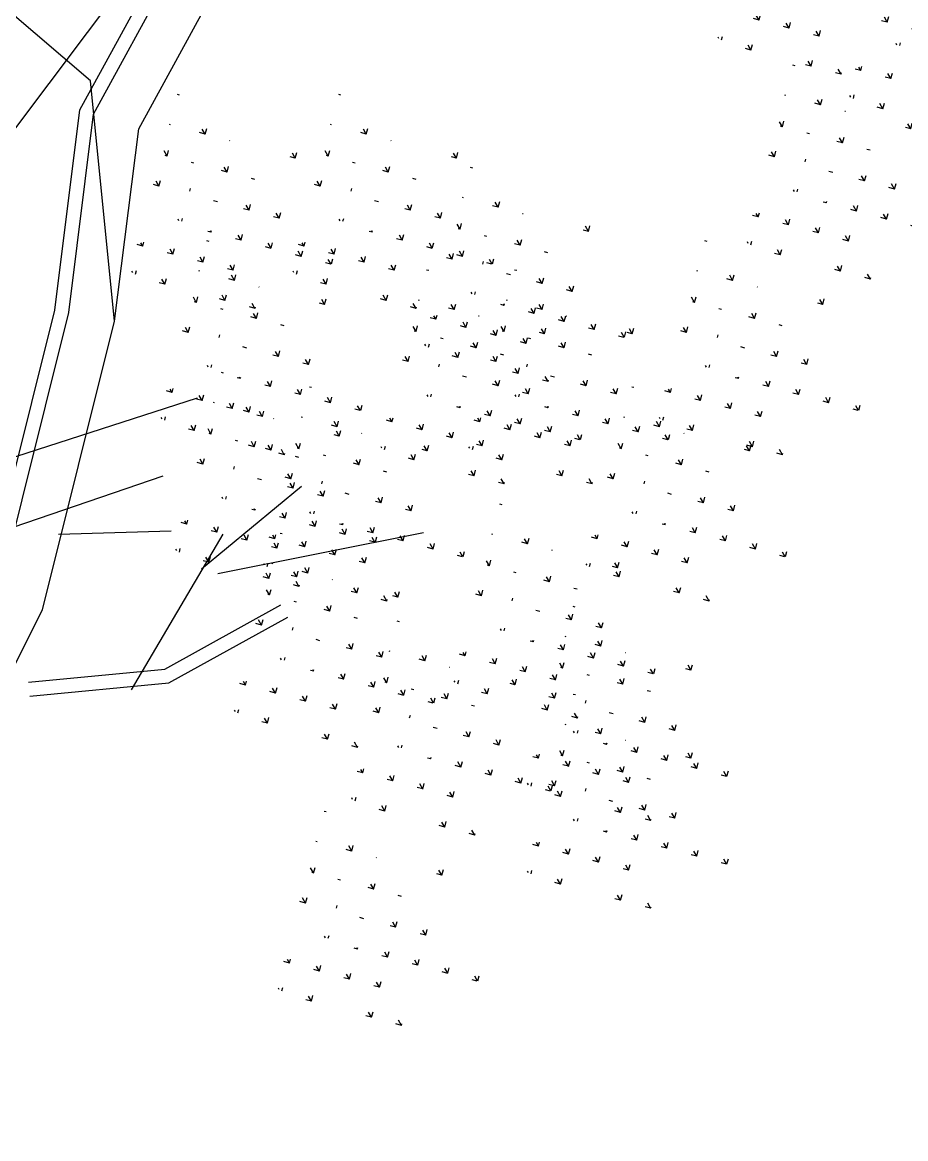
# Model space of a CAD drawing. Header units: millimetres. Extents: x -10 to 320, y -26 to 94.
# Drawn here: x 1.039 to 2.711, y -0.413 to 1.7 of the extents above; entities that cross this region are included whole.
import ezdxf

# ---------------------------------------------------------------- set-up
doc = ezdxf.new("R2010")
doc.units = ezdxf.units.MM
doc.header["$LTSCALE"] = 0.05

msp = doc.modelspace()

# ---------------------------------------------------------------- hatches: boundary and pattern name
at = {"linetype": 'Continuous'}
h = msp.add_hatch(dxfattribs=at)
h.set_pattern_fill('GRASS', scale=0.058864, angle=30, style=0)
h.set_pattern_definition([(120, (-91.858965, -26.109495), (-0.056857833, 0.01523501), [0.011036918, -0.072208728]), (75, (-91.858965, -26.109495), (-0.056857833, 0.01523501), [0.011036918, -0.047826643]), (165, (-91.858965, -26.109495), (-0.01523501, -0.056857833), [0.011036918, -0.047826643])])
edge = h.paths.add_edge_path()
edge.add_line((2.574, 1.7345), (2.6921, 1.66))
edge.add_line((2.6921, 1.66), (2.7996, 1.7272))
edge.add_line((2.7996, 1.7272), (2.6226, 1.7545))
edge.add_line((2.6226, 1.7545), (2.7221, 1.8496))
edge.add_line((2.7221, 1.8496), (2.6533, 1.9624))
edge.add_line((2.6533, 1.9624), (2.6568, 1.8247))
edge.add_line((2.6568, 1.8247), (2.5809, 1.7549))
edge.add_line((2.5809, 1.7549), (2.6034, 1.8214))
edge.add_line((2.6034, 1.8214), (2.5154, 1.9589))
edge.add_line((2.5154, 1.9589), (2.4332, 2.0136))
edge.add_line((2.4332, 2.0136), (2.5156, 1.8745))
edge.add_line((2.5156, 1.8745), (2.5604, 1.7607))
edge.add_line((2.5604, 1.7607), (2.5374, 1.7701))
edge.add_line((2.5374, 1.7701), (2.3582, 2.0643))
edge.add_line((2.3582, 2.0643), (2.4287, 1.8615))
edge.add_line((2.4287, 1.8615), (2.5022, 1.7845))
edge.add_line((2.5022, 1.7845), (2.4304, 1.8137))
edge.add_line((2.4304, 1.8137), (2.3672, 1.9282))
edge.add_line((2.3672, 1.9282), (2.3994, 1.7747))
edge.add_line((2.3994, 1.7747), (2.5325, 1.7527))
edge.add_line((2.5325, 1.7527), (2.2791, 1.7098))
edge.add_line((2.2791, 1.7098), (2.4311, 1.6303))
edge.add_line((2.4311, 1.6303), (2.5488, 1.729))
edge.add_line((2.5488, 1.729), (2.5096, 1.5832))
edge.add_line((2.5096, 1.5832), (2.5925, 1.5643))
edge.add_line((2.5925, 1.5643), (2.5786, 1.7308))
h = msp.add_hatch(dxfattribs=at)
h.set_pattern_fill('GRASS', scale=0.058864, angle=30, style=0)
h.set_pattern_definition([(120, (-91.609447, -26.220267), (-0.056857833, 0.01523501), [0.011036918, -0.072208728]), (75, (-91.60945, -26.22027), (-0.056857833, 0.01523501), [0.011036918, -0.047826643]), (165, (-91.60945, -26.22027), (-0.01523501, -0.056857833), [0.011036918, -0.047826643])])
edge = h.paths.add_edge_path()
edge.add_line((2.8235, 1.6237), (2.9417, 1.5492))
edge.add_line((2.9417, 1.5492), (3.0492, 1.6164))
edge.add_line((3.0492, 1.6164), (2.8721, 1.6438))
edge.add_line((2.8721, 1.6438), (2.9716, 1.7388))
edge.add_line((2.9716, 1.7388), (2.9028, 1.8516))
edge.add_line((2.9028, 1.8516), (2.9063, 1.7139))
edge.add_line((2.9063, 1.7139), (2.8304, 1.6442))
edge.add_line((2.8304, 1.6442), (2.8529, 1.7106))
edge.add_line((2.8529, 1.7106), (2.7649, 1.8481))
edge.add_line((2.7649, 1.8481), (2.6827, 1.9028))
edge.add_line((2.6827, 1.9028), (2.7651, 1.7637))
edge.add_line((2.7651, 1.7637), (2.8099, 1.65))
edge.add_line((2.8099, 1.65), (2.7869, 1.6593))
edge.add_line((2.7869, 1.6593), (2.6077, 1.9536))
edge.add_line((2.6077, 1.9536), (2.6782, 1.7507))
edge.add_line((2.6782, 1.7507), (2.7518, 1.6737))
edge.add_line((2.7518, 1.6737), (2.6799, 1.703))
edge.add_line((2.6799, 1.703), (2.6167, 1.8174))
edge.add_line((2.6167, 1.8174), (2.6489, 1.6639))
edge.add_line((2.6489, 1.6639), (2.7821, 1.6419))
edge.add_line((2.7821, 1.6419), (2.5286, 1.5991))
edge.add_line((2.5286, 1.5991), (2.6806, 1.5195))
edge.add_line((2.6806, 1.5195), (2.7983, 1.6183))
edge.add_line((2.7983, 1.6183), (2.7592, 1.4725))
edge.add_line((2.7592, 1.4725), (2.842, 1.4536))
edge.add_line((2.842, 1.4536), (2.8281, 1.6201))
h = msp.add_hatch(dxfattribs=at)
h.set_pattern_fill('GRASS', scale=0.058864, angle=30, style=0)
h.set_pattern_definition([(120, (-91.803517, -26.4972), (-0.056857833, 0.01523501), [0.011036918, -0.072208728]), (75, (-91.803517, -26.4972), (-0.056857833, 0.01523501), [0.011036918, -0.047826643]), (165, (-91.803517, -26.4972), (-0.01523501, -0.056857833), [0.011036918, -0.047826643])])
edge = h.paths.add_edge_path()
edge.add_line((2.6295, 1.3468), (2.7476, 1.2723))
edge.add_line((2.7476, 1.2723), (2.8551, 1.3394))
edge.add_line((2.8551, 1.3394), (2.6781, 1.3668))
edge.add_line((2.6781, 1.3668), (2.7775, 1.4618))
edge.add_line((2.7775, 1.4618), (2.7088, 1.5747))
edge.add_line((2.7088, 1.5747), (2.7122, 1.437))
edge.add_line((2.7122, 1.437), (2.6364, 1.3672))
edge.add_line((2.6364, 1.3672), (2.6588, 1.4337))
edge.add_line((2.6588, 1.4337), (2.5709, 1.5712))
edge.add_line((2.5709, 1.5712), (2.4887, 1.6259))
edge.add_line((2.4887, 1.6259), (2.571, 1.4868))
edge.add_line((2.571, 1.4868), (2.6159, 1.373))
edge.add_line((2.6159, 1.373), (2.5929, 1.3824))
edge.add_line((2.5929, 1.3824), (2.4136, 1.6766))
edge.add_line((2.4136, 1.6766), (2.4842, 1.4738))
edge.add_line((2.4842, 1.4738), (2.5577, 1.3968))
edge.add_line((2.5577, 1.3968), (2.4858, 1.426))
edge.add_line((2.4858, 1.426), (2.4226, 1.5405))
edge.add_line((2.4226, 1.5405), (2.4548, 1.3869))
edge.add_line((2.4548, 1.3869), (2.588, 1.365))
edge.add_line((2.588, 1.365), (2.3346, 1.3221))
edge.add_line((2.3346, 1.3221), (2.4865, 1.2426))
edge.add_line((2.4865, 1.2426), (2.6043, 1.3413))
edge.add_line((2.6043, 1.3413), (2.5651, 1.1955))
edge.add_line((2.5651, 1.1955), (2.648, 1.1766))
edge.add_line((2.648, 1.1766), (2.6341, 1.3431))
h = msp.add_hatch(dxfattribs=at)
h.set_pattern_fill('GRASS', scale=0.058864, angle=30, style=0)
h.set_pattern_definition([(120, (-92.967935, -26.552584), (-0.056857833, 0.01523501), [0.011036918, -0.072208728]), (75, (-92.967935, -26.552584), (-0.056857833, 0.01523501), [0.011036918, -0.047826643]), (165, (-92.967935, -26.552584), (-0.01523501, -0.056857833), [0.011036918, -0.047826643])])
edge = h.paths.add_edge_path()
edge.add_line((1.4651, 1.2914), (1.5832, 1.2169))
edge.add_line((1.5832, 1.2169), (1.6907, 1.2841))
edge.add_line((1.6907, 1.2841), (1.5136, 1.3115))
edge.add_line((1.5136, 1.3115), (1.6131, 1.4065))
edge.add_line((1.6131, 1.4065), (1.5443, 1.5193))
edge.add_line((1.5443, 1.5193), (1.5478, 1.3816))
edge.add_line((1.5478, 1.3816), (1.472, 1.3119))
edge.add_line((1.472, 1.3119), (1.4944, 1.3783))
edge.add_line((1.4944, 1.3783), (1.4064, 1.5158))
edge.add_line((1.4064, 1.5158), (1.3242, 1.5705))
edge.add_line((1.3242, 1.5705), (1.4066, 1.4314))
edge.add_line((1.4066, 1.4314), (1.4515, 1.3177))
edge.add_line((1.4515, 1.3177), (1.4285, 1.327))
edge.add_line((1.4285, 1.327), (1.2492, 1.6212))
edge.add_line((1.2492, 1.6212), (1.3197, 1.4184))
edge.add_line((1.3197, 1.4184), (1.3933, 1.3414))
edge.add_line((1.3933, 1.3414), (1.3214, 1.3707))
edge.add_line((1.3214, 1.3707), (1.2582, 1.4851))
edge.add_line((1.2582, 1.4851), (1.2904, 1.3316))
edge.add_line((1.2904, 1.3316), (1.4236, 1.3096))
edge.add_line((1.4236, 1.3096), (1.1701, 1.2668))
edge.add_line((1.1701, 1.2668), (1.3221, 1.1872))
edge.add_line((1.3221, 1.1872), (1.4398, 1.286))
edge.add_line((1.4398, 1.286), (1.4007, 1.1401))
edge.add_line((1.4007, 1.1401), (1.4835, 1.1212))
edge.add_line((1.4835, 1.1212), (1.4696, 1.2878))
h = msp.add_hatch(dxfattribs=at)
h.set_pattern_fill('GRASS', scale=0.058864, angle=30, style=0)
h.set_pattern_definition([(120, (-92.66297, -26.552584), (-0.056857833, 0.01523501), [0.011036918, -0.072208728]), (75, (-92.66297, -26.552584), (-0.056857833, 0.01523501), [0.011036918, -0.047826643]), (165, (-92.66297, -26.552584), (-0.01523501, -0.056857833), [0.011036918, -0.047826643])])
edge = h.paths.add_edge_path()
edge.add_line((1.77, 1.2914), (1.8881, 1.2169))
edge.add_line((1.8881, 1.2169), (1.9956, 1.2841))
edge.add_line((1.9956, 1.2841), (1.8186, 1.3115))
edge.add_line((1.8186, 1.3115), (1.9181, 1.4065))
edge.add_line((1.9181, 1.4065), (1.8493, 1.5193))
edge.add_line((1.8493, 1.5193), (1.8528, 1.3816))
edge.add_line((1.8528, 1.3816), (1.7769, 1.3119))
edge.add_line((1.7769, 1.3119), (1.7994, 1.3783))
edge.add_line((1.7994, 1.3783), (1.7114, 1.5158))
edge.add_line((1.7114, 1.5158), (1.6292, 1.5705))
edge.add_line((1.6292, 1.5705), (1.7116, 1.4314))
edge.add_line((1.7116, 1.4314), (1.7564, 1.3177))
edge.add_line((1.7564, 1.3177), (1.7334, 1.327))
edge.add_line((1.7334, 1.327), (1.5542, 1.6212))
edge.add_line((1.5542, 1.6212), (1.6247, 1.4184))
edge.add_line((1.6247, 1.4184), (1.6982, 1.3414))
edge.add_line((1.6982, 1.3414), (1.6264, 1.3707))
edge.add_line((1.6264, 1.3707), (1.5632, 1.4851))
edge.add_line((1.5632, 1.4851), (1.5954, 1.3316))
edge.add_line((1.5954, 1.3316), (1.7285, 1.3096))
edge.add_line((1.7285, 1.3096), (1.4751, 1.2668))
edge.add_line((1.4751, 1.2668), (1.6271, 1.1872))
edge.add_line((1.6271, 1.1872), (1.7448, 1.286))
edge.add_line((1.7448, 1.286), (1.7056, 1.1401))
edge.add_line((1.7056, 1.1401), (1.7885, 1.1212))
edge.add_line((1.7885, 1.1212), (1.7746, 1.2878))
h = msp.add_hatch(dxfattribs=at)
h.set_pattern_fill('GRASS', scale=0.058864, angle=30, style=0)
h.set_pattern_definition([(120, (-92.41345, -26.69105), (-0.056857833, 0.01523501), [0.011036918, -0.072208728]), (75, (-92.41345, -26.69105), (-0.056857833, 0.01523501), [0.011036918, -0.047826643]), (165, (-92.41345, -26.69105), (-0.01523501, -0.056857833), [0.011036918, -0.047826643])])
edge = h.paths.add_edge_path()
edge.add_line((2.0195, 1.153), (2.1377, 1.0784))
edge.add_line((2.1377, 1.0784), (2.2451, 1.1456))
edge.add_line((2.2451, 1.1456), (2.0681, 1.173))
edge.add_line((2.0681, 1.173), (2.1676, 1.268))
edge.add_line((2.1676, 1.268), (2.0988, 1.3809))
edge.add_line((2.0988, 1.3809), (2.1023, 1.2431))
edge.add_line((2.1023, 1.2431), (2.0264, 1.1734))
edge.add_line((2.0264, 1.1734), (2.0489, 1.2398))
edge.add_line((2.0489, 1.2398), (1.9609, 1.3773))
edge.add_line((1.9609, 1.3773), (1.8787, 1.432))
edge.add_line((1.8787, 1.432), (1.9611, 1.2929))
edge.add_line((1.9611, 1.2929), (2.0059, 1.1792))
edge.add_line((2.0059, 1.1792), (1.9829, 1.1886))
edge.add_line((1.9829, 1.1886), (1.8037, 1.4828))
edge.add_line((1.8037, 1.4828), (1.8742, 1.28))
edge.add_line((1.8742, 1.28), (1.9477, 1.2029))
edge.add_line((1.9477, 1.2029), (1.8759, 1.2322))
edge.add_line((1.8759, 1.2322), (1.8127, 1.3467))
edge.add_line((1.8127, 1.3467), (1.8449, 1.1931))
edge.add_line((1.8449, 1.1931), (1.9781, 1.1712))
edge.add_line((1.9781, 1.1712), (1.7246, 1.1283))
edge.add_line((1.7246, 1.1283), (1.8766, 1.0487))
edge.add_line((1.8766, 1.0487), (1.9943, 1.1475))
edge.add_line((1.9943, 1.1475), (1.9552, 1.0017))
edge.add_line((1.9552, 1.0017), (2.038, 0.9828))
edge.add_line((2.038, 0.9828), (2.0241, 1.1493))
h = msp.add_hatch(dxfattribs=at)
h.set_pattern_fill('GRASS', scale=0.058864, angle=30, style=0)
h.set_pattern_definition([(120, (-92.912487, -26.829515), (-0.056857833, 0.01523501), [0.011036918, -0.072208728]), (75, (-92.912487, -26.829515), (-0.056857833, 0.01523501), [0.011036918, -0.047826643]), (165, (-92.912487, -26.829515), (-0.01523501, -0.056857833), [0.011036918, -0.047826643])])
edge = h.paths.add_edge_path()
edge.add_line((1.5205, 1.0145), (1.6386, 0.94))
edge.add_line((1.6386, 0.94), (1.7461, 1.0071))
edge.add_line((1.7461, 1.0071), (1.5691, 1.0345))
edge.add_line((1.5691, 1.0345), (1.6686, 1.1295))
edge.add_line((1.6686, 1.1295), (1.5998, 1.2424))
edge.add_line((1.5998, 1.2424), (1.6032, 1.1047))
edge.add_line((1.6032, 1.1047), (1.5274, 1.0349))
edge.add_line((1.5274, 1.0349), (1.5498, 1.1013))
edge.add_line((1.5498, 1.1013), (1.4619, 1.2388))
edge.add_line((1.4619, 1.2388), (1.3797, 1.2936))
edge.add_line((1.3797, 1.2936), (1.462, 1.1545))
edge.add_line((1.462, 1.1545), (1.5069, 1.0407))
edge.add_line((1.5069, 1.0407), (1.4839, 1.0501))
edge.add_line((1.4839, 1.0501), (1.3047, 1.3443))
edge.add_line((1.3047, 1.3443), (1.3752, 1.1415))
edge.add_line((1.3752, 1.1415), (1.4487, 1.0644))
edge.add_line((1.4487, 1.0644), (1.3769, 1.0937))
edge.add_line((1.3769, 1.0937), (1.3137, 1.2082))
edge.add_line((1.3137, 1.2082), (1.3458, 1.0546))
edge.add_line((1.3458, 1.0546), (1.479, 1.0327))
edge.add_line((1.479, 1.0327), (1.2256, 0.9898))
edge.add_line((1.2256, 0.9898), (1.3776, 0.9103))
edge.add_line((1.3776, 0.9103), (1.4953, 1.009))
edge.add_line((1.4953, 1.009), (1.4561, 0.8632))
edge.add_line((1.4561, 0.8632), (1.539, 0.8443))
edge.add_line((1.539, 0.8443), (1.5251, 1.0108))
h = msp.add_hatch(dxfattribs=at)
h.set_pattern_fill('GRASS', scale=0.058864, angle=30, style=0)
h.set_pattern_definition([(120, (-91.969863, -26.829515), (-0.056857833, 0.01523501), [0.011036918, -0.072208728]), (75, (-91.96986, -26.829515), (-0.056857833, 0.01523501), [0.011036918, -0.047826643]), (165, (-91.96986, -26.829515), (-0.01523501, -0.056857833), [0.011036918, -0.047826643])])
edge = h.paths.add_edge_path()
edge.add_line((2.4631, 1.0145), (2.5812, 0.94))
edge.add_line((2.5812, 0.94), (2.6887, 1.0071))
edge.add_line((2.6887, 1.0071), (2.5117, 1.0345))
edge.add_line((2.5117, 1.0345), (2.6112, 1.1295))
edge.add_line((2.6112, 1.1295), (2.5424, 1.2424))
edge.add_line((2.5424, 1.2424), (2.5459, 1.1047))
edge.add_line((2.5459, 1.1047), (2.47, 1.0349))
edge.add_line((2.47, 1.0349), (2.4925, 1.1013))
edge.add_line((2.4925, 1.1013), (2.4045, 1.2388))
edge.add_line((2.4045, 1.2388), (2.3223, 1.2936))
edge.add_line((2.3223, 1.2936), (2.4047, 1.1545))
edge.add_line((2.4047, 1.1545), (2.4495, 1.0407))
edge.add_line((2.4495, 1.0407), (2.4265, 1.0501))
edge.add_line((2.4265, 1.0501), (2.2473, 1.3443))
edge.add_line((2.2473, 1.3443), (2.3178, 1.1415))
edge.add_line((2.3178, 1.1415), (2.3913, 1.0644))
edge.add_line((2.3913, 1.0644), (2.3195, 1.0937))
edge.add_line((2.3195, 1.0937), (2.2563, 1.2082))
edge.add_line((2.2563, 1.2082), (2.2885, 1.0546))
edge.add_line((2.2885, 1.0546), (2.4216, 1.0327))
edge.add_line((2.4216, 1.0327), (2.1682, 0.9898))
edge.add_line((2.1682, 0.9898), (2.3202, 0.9103))
edge.add_line((2.3202, 0.9103), (2.4379, 1.009))
edge.add_line((2.4379, 1.009), (2.3988, 0.8632))
edge.add_line((2.3988, 0.8632), (2.4816, 0.8443))
edge.add_line((2.4816, 0.8443), (2.4677, 1.0108))
h = msp.add_hatch(dxfattribs=at)
h.set_pattern_fill('GRASS', scale=0.058864, angle=30, style=0)
h.set_pattern_definition([(120, (-92.496623, -26.8849), (-0.056857833, 0.01523501), [0.011036918, -0.072208728]), (75, (-92.496623, -26.8849), (-0.056857833, 0.01523501), [0.011036918, -0.047826643]), (165, (-92.496623, -26.8849), (-0.01523501, -0.056857833), [0.011036918, -0.047826643])])
edge = h.paths.add_edge_path()
edge.add_line((1.9364, 0.9591), (2.0545, 0.8846))
edge.add_line((2.0545, 0.8846), (2.162, 0.9517))
edge.add_line((2.162, 0.9517), (1.985, 0.9791))
edge.add_line((1.985, 0.9791), (2.0844, 1.0741))
edge.add_line((2.0844, 1.0741), (2.0157, 1.187))
edge.add_line((2.0157, 1.187), (2.0191, 1.0493))
edge.add_line((2.0191, 1.0493), (1.9433, 0.9795))
edge.add_line((1.9433, 0.9795), (1.9657, 1.046))
edge.add_line((1.9657, 1.046), (1.8778, 1.1835))
edge.add_line((1.8778, 1.1835), (1.7955, 1.2382))
edge.add_line((1.7955, 1.2382), (1.8779, 1.0991))
edge.add_line((1.8779, 1.0991), (1.9228, 0.9853))
edge.add_line((1.9228, 0.9853), (1.8998, 0.9947))
edge.add_line((1.8998, 0.9947), (1.7205, 1.2889))
edge.add_line((1.7205, 1.2889), (1.791, 1.0861))
edge.add_line((1.791, 1.0861), (1.8646, 1.0091))
edge.add_line((1.8646, 1.0091), (1.7927, 1.0383))
edge.add_line((1.7927, 1.0383), (1.7295, 1.1528))
edge.add_line((1.7295, 1.1528), (1.7617, 0.9992))
edge.add_line((1.7617, 0.9992), (1.8949, 0.9773))
edge.add_line((1.8949, 0.9773), (1.6415, 0.9344))
edge.add_line((1.6415, 0.9344), (1.7934, 0.8549))
edge.add_line((1.7934, 0.8549), (1.9112, 0.9536))
edge.add_line((1.9112, 0.9536), (1.872, 0.8078))
edge.add_line((1.872, 0.8078), (1.9549, 0.7889))
edge.add_line((1.9549, 0.7889), (1.9409, 0.9554))
h = msp.add_hatch(dxfattribs=at)
h.set_pattern_fill('GRASS', scale=0.058864, angle=30, style=0)
h.set_pattern_definition([(120, (-92.330278, -26.8849), (-0.056857833, 0.01523501), [0.011036918, -0.072208728]), (75, (-92.33028, -26.8849), (-0.056857833, 0.01523501), [0.011036918, -0.047826643]), (165, (-92.33028, -26.8849), (-0.01523501, -0.056857833), [0.011036918, -0.047826643])])
edge = h.paths.add_edge_path()
edge.add_line((2.1027, 0.9591), (2.2208, 0.8846))
edge.add_line((2.2208, 0.8846), (2.3283, 0.9517))
edge.add_line((2.3283, 0.9517), (2.1513, 0.9791))
edge.add_line((2.1513, 0.9791), (2.2508, 1.0741))
edge.add_line((2.2508, 1.0741), (2.182, 1.187))
edge.add_line((2.182, 1.187), (2.1854, 1.0493))
edge.add_line((2.1854, 1.0493), (2.1096, 0.9795))
edge.add_line((2.1096, 0.9795), (2.132, 1.046))
edge.add_line((2.132, 1.046), (2.0441, 1.1835))
edge.add_line((2.0441, 1.1835), (1.9619, 1.2382))
edge.add_line((1.9619, 1.2382), (2.0443, 1.0991))
edge.add_line((2.0443, 1.0991), (2.0891, 0.9853))
edge.add_line((2.0891, 0.9853), (2.0661, 0.9947))
edge.add_line((2.0661, 0.9947), (1.8869, 1.2889))
edge.add_line((1.8869, 1.2889), (1.9574, 1.0861))
edge.add_line((1.9574, 1.0861), (2.0309, 1.0091))
edge.add_line((2.0309, 1.0091), (1.9591, 1.0383))
edge.add_line((1.9591, 1.0383), (1.8959, 1.1528))
edge.add_line((1.8959, 1.1528), (1.9281, 0.9992))
edge.add_line((1.9281, 0.9992), (2.0612, 0.9773))
edge.add_line((2.0612, 0.9773), (1.8078, 0.9344))
edge.add_line((1.8078, 0.9344), (1.9598, 0.8549))
edge.add_line((1.9598, 0.8549), (2.0775, 0.9536))
edge.add_line((2.0775, 0.9536), (2.0383, 0.8078))
edge.add_line((2.0383, 0.8078), (2.1212, 0.7889))
edge.add_line((2.1212, 0.7889), (2.1073, 0.9554))
h = msp.add_hatch(dxfattribs=at)
h.set_pattern_fill('GRASS', scale=0.058864, angle=30, style=0)
h.set_pattern_definition([(120, (-92.884763, -27.078753), (-0.056857833, 0.01523501), [0.011036918, -0.072208728]), (75, (-92.88476, -27.078753), (-0.056857833, 0.01523501), [0.011036918, -0.047826643]), (165, (-92.88476, -27.078753), (-0.01523501, -0.056857833), [0.011036918, -0.047826643])])
edge = h.paths.add_edge_path()
edge.add_line((1.5482, 0.7653), (1.6663, 0.6907))
edge.add_line((1.6663, 0.6907), (1.7738, 0.7579))
edge.add_line((1.7738, 0.7579), (1.5968, 0.7853))
edge.add_line((1.5968, 0.7853), (1.6963, 0.8803))
edge.add_line((1.6963, 0.8803), (1.6275, 0.9932))
edge.add_line((1.6275, 0.9932), (1.631, 0.8554))
edge.add_line((1.631, 0.8554), (1.5551, 0.7857))
edge.add_line((1.5551, 0.7857), (1.5776, 0.8521))
edge.add_line((1.5776, 0.8521), (1.4896, 0.9896))
edge.add_line((1.4896, 0.9896), (1.4074, 1.0443))
edge.add_line((1.4074, 1.0443), (1.4898, 0.9052))
edge.add_line((1.4898, 0.9052), (1.5346, 0.7915))
edge.add_line((1.5346, 0.7915), (1.5116, 0.8009))
edge.add_line((1.5116, 0.8009), (1.3324, 1.0951))
edge.add_line((1.3324, 1.0951), (1.4029, 0.8923))
edge.add_line((1.4029, 0.8923), (1.4764, 0.8152))
edge.add_line((1.4764, 0.8152), (1.4046, 0.8445))
edge.add_line((1.4046, 0.8445), (1.3414, 0.959))
edge.add_line((1.3414, 0.959), (1.3736, 0.8054))
edge.add_line((1.3736, 0.8054), (1.5067, 0.7835))
edge.add_line((1.5067, 0.7835), (1.2533, 0.7406))
edge.add_line((1.2533, 0.7406), (1.4053, 0.661))
edge.add_line((1.4053, 0.661), (1.523, 0.7598))
edge.add_line((1.523, 0.7598), (1.4839, 0.614))
edge.add_line((1.4839, 0.614), (1.5667, 0.5951))
edge.add_line((1.5667, 0.5951), (1.5528, 0.7616))
h = msp.add_hatch(dxfattribs=at)
h.set_pattern_fill('GRASS', scale=0.058864, angle=30, style=0)
h.set_pattern_definition([(120, (-92.718417, -27.106446), (-0.056857833, 0.01523501), [0.011036918, -0.072208728]), (75, (-92.718417, -27.106446), (-0.056857833, 0.01523501), [0.011036918, -0.047826643]), (165, (-92.718417, -27.106446), (-0.01523501, -0.056857833), [0.011036918, -0.047826643])])
edge = h.paths.add_edge_path()
edge.add_line((1.7146, 0.7376), (1.8327, 0.663))
edge.add_line((1.8327, 0.663), (1.9402, 0.7302))
edge.add_line((1.9402, 0.7302), (1.7632, 0.7576))
edge.add_line((1.7632, 0.7576), (1.8626, 0.8526))
edge.add_line((1.8626, 0.8526), (1.7939, 0.9655))
edge.add_line((1.7939, 0.9655), (1.7973, 0.8277))
edge.add_line((1.7973, 0.8277), (1.7215, 0.758))
edge.add_line((1.7215, 0.758), (1.7439, 0.8244))
edge.add_line((1.7439, 0.8244), (1.656, 0.9619))
edge.add_line((1.656, 0.9619), (1.5738, 1.0166))
edge.add_line((1.5738, 1.0166), (1.6561, 0.8775))
edge.add_line((1.6561, 0.8775), (1.701, 0.7638))
edge.add_line((1.701, 0.7638), (1.678, 0.7732))
edge.add_line((1.678, 0.7732), (1.4987, 1.0674))
edge.add_line((1.4987, 1.0674), (1.5693, 0.8646))
edge.add_line((1.5693, 0.8646), (1.6428, 0.7875))
edge.add_line((1.6428, 0.7875), (1.5709, 0.8168))
edge.add_line((1.5709, 0.8168), (1.5077, 0.9313))
edge.add_line((1.5077, 0.9313), (1.5399, 0.7777))
edge.add_line((1.5399, 0.7777), (1.6731, 0.7558))
edge.add_line((1.6731, 0.7558), (1.4197, 0.7129))
edge.add_line((1.4197, 0.7129), (1.5716, 0.6333))
edge.add_line((1.5716, 0.6333), (1.6894, 0.7321))
edge.add_line((1.6894, 0.7321), (1.6502, 0.5863))
edge.add_line((1.6502, 0.5863), (1.7331, 0.5674))
edge.add_line((1.7331, 0.5674), (1.7192, 0.7339))
h = msp.add_hatch(dxfattribs=at)
h.set_pattern_fill('GRASS', scale=0.058864, angle=30, style=0)
h.set_pattern_definition([(120, (-92.108484, -27.106446), (-0.056857833, 0.01523501), [0.011036918, -0.072208728]), (75, (-92.108484, -27.106446), (-0.056857833, 0.01523501), [0.011036918, -0.047826643]), (165, (-92.108484, -27.106446), (-0.01523501, -0.056857833), [0.011036918, -0.047826643])])
edge = h.paths.add_edge_path()
edge.add_line((2.3245, 0.7376), (2.4426, 0.663))
edge.add_line((2.4426, 0.663), (2.5501, 0.7302))
edge.add_line((2.5501, 0.7302), (2.3731, 0.7576))
edge.add_line((2.3731, 0.7576), (2.4726, 0.8526))
edge.add_line((2.4726, 0.8526), (2.4038, 0.9655))
edge.add_line((2.4038, 0.9655), (2.4072, 0.8277))
edge.add_line((2.4072, 0.8277), (2.3314, 0.758))
edge.add_line((2.3314, 0.758), (2.3538, 0.8244))
edge.add_line((2.3538, 0.8244), (2.2659, 0.9619))
edge.add_line((2.2659, 0.9619), (2.1837, 1.0166))
edge.add_line((2.1837, 1.0166), (2.2661, 0.8775))
edge.add_line((2.2661, 0.8775), (2.3109, 0.7638))
edge.add_line((2.3109, 0.7638), (2.2879, 0.7732))
edge.add_line((2.2879, 0.7732), (2.1087, 1.0674))
edge.add_line((2.1087, 1.0674), (2.1792, 0.8646))
edge.add_line((2.1792, 0.8646), (2.2527, 0.7875))
edge.add_line((2.2527, 0.7875), (2.1809, 0.8168))
edge.add_line((2.1809, 0.8168), (2.1177, 0.9313))
edge.add_line((2.1177, 0.9313), (2.1499, 0.7777))
edge.add_line((2.1499, 0.7777), (2.283, 0.7558))
edge.add_line((2.283, 0.7558), (2.0296, 0.7129))
edge.add_line((2.0296, 0.7129), (2.1816, 0.6333))
edge.add_line((2.1816, 0.6333), (2.2993, 0.7321))
edge.add_line((2.2993, 0.7321), (2.2601, 0.5863))
edge.add_line((2.2601, 0.5863), (2.343, 0.5674))
edge.add_line((2.343, 0.5674), (2.3291, 0.7339))
h = msp.add_hatch(dxfattribs=at)
h.set_pattern_fill('GRASS', scale=0.058864, angle=30, style=0)
h.set_pattern_definition([(120, (-92.358, -27.32799), (-0.056857833, 0.01523501), [0.011036918, -0.072208728]), (75, (-92.358, -27.32799), (-0.056857833, 0.01523501), [0.011036918, -0.047826643]), (165, (-92.358, -27.32799), (-0.01523501, -0.056857833), [0.011036918, -0.047826643])])
edge = h.paths.add_edge_path()
edge.add_line((2.075, 0.516), (2.1931, 0.4415))
edge.add_line((2.1931, 0.4415), (2.3006, 0.5087))
edge.add_line((2.3006, 0.5087), (2.1236, 0.536))
edge.add_line((2.1236, 0.536), (2.223, 0.6311))
edge.add_line((2.223, 0.6311), (2.1543, 0.7439))
edge.add_line((2.1543, 0.7439), (2.1577, 0.6062))
edge.add_line((2.1577, 0.6062), (2.0819, 0.5365))
edge.add_line((2.0819, 0.5365), (2.1043, 0.6029))
edge.add_line((2.1043, 0.6029), (2.0164, 0.7404))
edge.add_line((2.0164, 0.7404), (1.9342, 0.7951))
edge.add_line((1.9342, 0.7951), (2.0165, 0.656))
edge.add_line((2.0165, 0.656), (2.0614, 0.5423))
edge.add_line((2.0614, 0.5423), (2.0384, 0.5516))
edge.add_line((2.0384, 0.5516), (1.8591, 0.8458))
edge.add_line((1.8591, 0.8458), (1.9297, 0.643))
edge.add_line((1.9297, 0.643), (2.0032, 0.566))
edge.add_line((2.0032, 0.566), (1.9313, 0.5952))
edge.add_line((1.9313, 0.5952), (1.8682, 0.7097))
edge.add_line((1.8682, 0.7097), (1.9003, 0.5562))
edge.add_line((1.9003, 0.5562), (2.0335, 0.5342))
edge.add_line((2.0335, 0.5342), (1.7801, 0.4913))
edge.add_line((1.7801, 0.4913), (1.9321, 0.4118))
edge.add_line((1.9321, 0.4118), (2.0498, 0.5106))
edge.add_line((2.0498, 0.5106), (2.0106, 0.3647))
edge.add_line((2.0106, 0.3647), (2.0935, 0.3458))
edge.add_line((2.0935, 0.3458), (2.0796, 0.5124))
h = msp.add_hatch(dxfattribs=at)
h.set_pattern_fill('GRASS', scale=0.058864, angle=30, style=0)
h.set_pattern_definition([(120, (-92.773865, -27.383377), (-0.056857833, 0.01523501), [0.011036918, -0.072208728]), (75, (-92.773865, -27.383377), (-0.056857833, 0.01523501), [0.011036918, -0.047826643]), (165, (-92.773865, -27.383377), (-0.01523501, -0.056857833), [0.011036918, -0.047826643])])
edge = h.paths.add_edge_path()
edge.add_line((1.6591, 0.4606), (1.7772, 0.3861))
edge.add_line((1.7772, 0.3861), (1.8847, 0.4533))
edge.add_line((1.8847, 0.4533), (1.7077, 0.4807))
edge.add_line((1.7077, 0.4807), (1.8072, 0.5757))
edge.add_line((1.8072, 0.5757), (1.7384, 0.6885))
edge.add_line((1.7384, 0.6885), (1.7419, 0.5508))
edge.add_line((1.7419, 0.5508), (1.666, 0.4811))
edge.add_line((1.666, 0.4811), (1.6885, 0.5475))
edge.add_line((1.6885, 0.5475), (1.6005, 0.685))
edge.add_line((1.6005, 0.685), (1.5183, 0.7397))
edge.add_line((1.5183, 0.7397), (1.6007, 0.6006))
edge.add_line((1.6007, 0.6006), (1.6455, 0.4869))
edge.add_line((1.6455, 0.4869), (1.6225, 0.4962))
edge.add_line((1.6225, 0.4962), (1.4433, 0.7905))
edge.add_line((1.4433, 0.7905), (1.5138, 0.5876))
edge.add_line((1.5138, 0.5876), (1.5873, 0.5106))
edge.add_line((1.5873, 0.5106), (1.5155, 0.5399))
edge.add_line((1.5155, 0.5399), (1.4523, 0.6543))
edge.add_line((1.4523, 0.6543), (1.4845, 0.5008))
edge.add_line((1.4845, 0.5008), (1.6176, 0.4788))
edge.add_line((1.6176, 0.4788), (1.3642, 0.436))
edge.add_line((1.3642, 0.436), (1.5162, 0.3564))
edge.add_line((1.5162, 0.3564), (1.6339, 0.4552))
edge.add_line((1.6339, 0.4552), (1.5947, 0.3093))
edge.add_line((1.5947, 0.3093), (1.6776, 0.2904))
edge.add_line((1.6776, 0.2904), (1.6637, 0.457))
h = msp.add_hatch(dxfattribs=at)
h.set_pattern_fill('GRASS', scale=0.058864, angle=30, style=0)
h.set_pattern_definition([(120, (-92.21938, -27.521842), (-0.056857833, 0.01523501), [0.011036918, -0.072208728]), (75, (-92.21938, -27.52184), (-0.056857833, 0.01523501), [0.011036918, -0.047826643]), (165, (-92.21938, -27.52184), (-0.01523501, -0.056857833), [0.011036918, -0.047826643])])
edge = h.paths.add_edge_path()
edge.add_line((2.2136, 0.3222), (2.3317, 0.2476))
edge.add_line((2.3317, 0.2476), (2.4392, 0.3148))
edge.add_line((2.4392, 0.3148), (2.2622, 0.3422))
edge.add_line((2.2622, 0.3422), (2.3617, 0.4372))
edge.add_line((2.3617, 0.4372), (2.2929, 0.5501))
edge.add_line((2.2929, 0.5501), (2.2963, 0.4123))
edge.add_line((2.2963, 0.4123), (2.2205, 0.3426))
edge.add_line((2.2205, 0.3426), (2.2429, 0.409))
edge.add_line((2.2429, 0.409), (2.155, 0.5465))
edge.add_line((2.155, 0.5465), (2.0728, 0.6012))
edge.add_line((2.0728, 0.6012), (2.1552, 0.4621))
edge.add_line((2.1552, 0.4621), (2.2, 0.3484))
edge.add_line((2.2, 0.3484), (2.177, 0.3578))
edge.add_line((2.177, 0.3578), (1.9978, 0.652))
edge.add_line((1.9978, 0.652), (2.0683, 0.4492))
edge.add_line((2.0683, 0.4492), (2.1418, 0.3721))
edge.add_line((2.1418, 0.3721), (2.07, 0.4014))
edge.add_line((2.07, 0.4014), (2.0068, 0.5159))
edge.add_line((2.0068, 0.5159), (2.039, 0.3623))
edge.add_line((2.039, 0.3623), (2.1721, 0.3404))
edge.add_line((2.1721, 0.3404), (1.9187, 0.2975))
edge.add_line((1.9187, 0.2975), (2.0707, 0.2179))
edge.add_line((2.0707, 0.2179), (2.1884, 0.3167))
edge.add_line((2.1884, 0.3167), (2.1492, 0.1709))
edge.add_line((2.1492, 0.1709), (2.2321, 0.152))
edge.add_line((2.2321, 0.152), (2.2182, 0.3185))
h = msp.add_hatch(dxfattribs=at)
h.set_pattern_fill('GRASS', scale=0.058864, angle=30, style=0)
h.set_pattern_definition([(120, (-92.55207, -27.549535), (-0.056857833, 0.01523501), [0.011036918, -0.072208728]), (75, (-92.55207, -27.549535), (-0.056857833, 0.01523501), [0.011036918, -0.047826643]), (165, (-92.55207, -27.549535), (-0.01523501, -0.056857833), [0.011036918, -0.047826643])])
edge = h.paths.add_edge_path()
edge.add_line((1.8809, 0.2945), (1.999, 0.2199))
edge.add_line((1.999, 0.2199), (2.1065, 0.2871))
edge.add_line((2.1065, 0.2871), (1.9295, 0.3145))
edge.add_line((1.9295, 0.3145), (2.029, 0.4095))
edge.add_line((2.029, 0.4095), (1.9602, 0.5224))
edge.add_line((1.9602, 0.5224), (1.9637, 0.3847))
edge.add_line((1.9637, 0.3847), (1.8878, 0.3149))
edge.add_line((1.8878, 0.3149), (1.9103, 0.3813))
edge.add_line((1.9103, 0.3813), (1.8223, 0.5188))
edge.add_line((1.8223, 0.5188), (1.7401, 0.5735))
edge.add_line((1.7401, 0.5735), (1.8225, 0.4344))
edge.add_line((1.8225, 0.4344), (1.8673, 0.3207))
edge.add_line((1.8673, 0.3207), (1.8443, 0.3301))
edge.add_line((1.8443, 0.3301), (1.6651, 0.6243))
edge.add_line((1.6651, 0.6243), (1.7356, 0.4215))
edge.add_line((1.7356, 0.4215), (1.8091, 0.3444))
edge.add_line((1.8091, 0.3444), (1.7373, 0.3737))
edge.add_line((1.7373, 0.3737), (1.6741, 0.4882))
edge.add_line((1.6741, 0.4882), (1.7063, 0.3346))
edge.add_line((1.7063, 0.3346), (1.8394, 0.3127))
edge.add_line((1.8394, 0.3127), (1.586, 0.2698))
edge.add_line((1.586, 0.2698), (1.738, 0.1902))
edge.add_line((1.738, 0.1902), (1.8557, 0.289))
edge.add_line((1.8557, 0.289), (1.8165, 0.1432))
edge.add_line((1.8165, 0.1432), (1.8994, 0.1243))
edge.add_line((1.8994, 0.1243), (1.8855, 0.2908))
h = msp.add_hatch(dxfattribs=at)
h.set_pattern_fill('GRASS', scale=0.058864, angle=30, style=0)
h.set_pattern_definition([(120, (-92.21938, -27.688), (-0.056857833, 0.01523501), [0.011036918, -0.072208728]), (75, (-92.21938, -27.688), (-0.056857833, 0.01523501), [0.011036918, -0.047826643]), (165, (-92.21938, -27.688), (-0.01523501, -0.056857833), [0.011036918, -0.047826643])])
edge = h.paths.add_edge_path()
edge.add_line((2.2136, 0.156), (2.3317, 0.0815))
edge.add_line((2.3317, 0.0815), (2.4392, 0.1486))
edge.add_line((2.4392, 0.1486), (2.2622, 0.176))
edge.add_line((2.2622, 0.176), (2.3617, 0.271))
edge.add_line((2.3617, 0.271), (2.2929, 0.3839))
edge.add_line((2.2929, 0.3839), (2.2963, 0.2462))
edge.add_line((2.2963, 0.2462), (2.2205, 0.1764))
edge.add_line((2.2205, 0.1764), (2.2429, 0.2429))
edge.add_line((2.2429, 0.2429), (2.155, 0.3804))
edge.add_line((2.155, 0.3804), (2.0728, 0.4351))
edge.add_line((2.0728, 0.4351), (2.1552, 0.296))
edge.add_line((2.1552, 0.296), (2.2, 0.1822))
edge.add_line((2.2, 0.1822), (2.177, 0.1916))
edge.add_line((2.177, 0.1916), (1.9978, 0.4858))
edge.add_line((1.9978, 0.4858), (2.0683, 0.283))
edge.add_line((2.0683, 0.283), (2.1418, 0.206))
edge.add_line((2.1418, 0.206), (2.07, 0.2352))
edge.add_line((2.07, 0.2352), (2.0068, 0.3497))
edge.add_line((2.0068, 0.3497), (2.039, 0.1961))
edge.add_line((2.039, 0.1961), (2.1721, 0.1742))
edge.add_line((2.1721, 0.1742), (1.9187, 0.1313))
edge.add_line((1.9187, 0.1313), (2.0707, 0.0518))
edge.add_line((2.0707, 0.0518), (2.1884, 0.1505))
edge.add_line((2.1884, 0.1505), (2.1492, 0.0047))
edge.add_line((2.1492, 0.0047), (2.2321, -0.0142))
edge.add_line((2.2321, -0.0142), (2.2182, 0.1523))
h = msp.add_hatch(dxfattribs=at)
h.set_pattern_fill('GRASS', scale=0.058864, angle=30, style=0)
h.set_pattern_definition([(120, (-92.690693, -27.909545), (-0.056857833, 0.01523501), [0.011036918, -0.072208728]), (75, (-92.690693, -27.909545), (-0.056857833, 0.01523501), [0.011036918, -0.047826643]), (165, (-92.690693, -27.909545), (-0.01523501, -0.056857833), [0.011036918, -0.047826643])])
edge = h.paths.add_edge_path()
edge.add_line((1.7423, -0.0655), (1.8604, -0.1401))
edge.add_line((1.8604, -0.1401), (1.9679, -0.0729))
edge.add_line((1.9679, -0.0729), (1.7909, -0.0455))
edge.add_line((1.7909, -0.0455), (1.8904, 0.0495))
edge.add_line((1.8904, 0.0495), (1.8216, 0.1624))
edge.add_line((1.8216, 0.1624), (1.825, 0.0246))
edge.add_line((1.825, 0.0246), (1.7492, -0.0451))
edge.add_line((1.7492, -0.0451), (1.7716, 0.0213))
edge.add_line((1.7716, 0.0213), (1.6837, 0.1588))
edge.add_line((1.6837, 0.1588), (1.6015, 0.2135))
edge.add_line((1.6015, 0.2135), (1.6838, 0.0744))
edge.add_line((1.6838, 0.0744), (1.7287, -0.0393))
edge.add_line((1.7287, -0.0393), (1.7057, -0.0299))
edge.add_line((1.7057, -0.0299), (1.5264, 0.2643))
edge.add_line((1.5264, 0.2643), (1.597, 0.0615))
edge.add_line((1.597, 0.0615), (1.6705, -0.0156))
edge.add_line((1.6705, -0.0156), (1.5987, 0.0137))
edge.add_line((1.5987, 0.0137), (1.5355, 0.1282))
edge.add_line((1.5355, 0.1282), (1.5676, -0.0254))
edge.add_line((1.5676, -0.0254), (1.7008, -0.0473))
edge.add_line((1.7008, -0.0473), (1.4474, -0.0902))
edge.add_line((1.4474, -0.0902), (1.5994, -0.1698))
edge.add_line((1.5994, -0.1698), (1.7171, -0.071))
edge.add_line((1.7171, -0.071), (1.6779, -0.2168))
edge.add_line((1.6779, -0.2168), (1.7608, -0.2357))
edge.add_line((1.7608, -0.2357), (1.7469, -0.0692))

# ---------------------------------------------------------------- linework, layer by layer
at = {"color": 7}
for points in [[(0.4733, -0.3618), (0.7467, 0.1842), (0.9689, 0.628), (1.1009, 1.155), (1.1483, 1.5338), (1.4448, 2.0766), (1.7591, 2.3008), (1.8832, 2.5898)], [(0.4969, -0.3737), (0.7704, 0.1724), (0.9939, 0.6187), (1.127, 1.1502), (1.174, 1.5255), (1.4652, 2.0586), (1.7806, 2.2835), (1.9075, 2.5793)], [(1.2139, 1.1339), (1.1683, 1.5889), (0.8493, 1.862), (0.4848, 2.226), (0.4392, 2.5445)], [(0.5759, -0.4132), (0.8493, 0.1328), (1.0772, 0.5879), (1.2139, 1.1339), (1.2595, 1.4979), (1.5329, 1.9985), (1.8519, 2.226), (1.9887, 2.5445)], [(0.7303, 1.106), (1.449, 2.0621), (2.0049, 2.2855)], [(1.0072, 0.8713), (1.3709, 0.9888)], [(0.7392, 0.6474), (1.306, 0.841)], [(1.3782, 0.665), (1.5675, 0.822)], [(1.1078, 0.731), (1.3208, 0.7369)], [(1.2461, 0.4361), (1.4192, 0.731)], [(1.409, 0.6562), (1.7982, 0.7339)], [(1.0512, 0.4507), (1.3086, 0.4752), (1.5284, 0.5972)], [(1.0537, 0.4244), (1.3166, 0.4493), (1.5413, 0.574)]]:
    msp.add_lwpolyline(points, dxfattribs=at)

doc.saveas('drawing.dxf')
